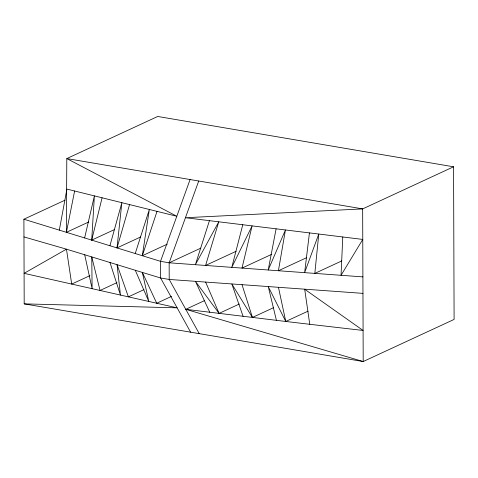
<?xml version="1.0" encoding="UTF-8"?>
<svg xmlns="http://www.w3.org/2000/svg" width="478" height="478" viewBox="0 0 478 478"><rect width="100%" height="100%" fill="white"/><g stroke="black" fill="none" stroke-linecap="round" stroke-linejoin="round"><path stroke-width="0.72" d="M88.741 221.977L66.406 232.326L66.806 158.571L157.71 116.465L453.568 166.792L454.1 319.429L363.196 361.535L24.193 303.871L23.9 219.223L64.978 200.198M342.768 236.98L341.047 275.298L362.772 239.424L185.44 217.729L362.665 208.898L453.568 166.792M114.744 229.452L91.71 240.123L94.387 195.89L84.624 237.936M140.598 236.992L117.008 247.921L121.866 202.678L109.922 245.734M309.439 232.9L304.629 272.651L318.772 234.041L314.829 273.392L341.758 260.922M167.276 244.156L142.313 255.718L149.339 209.472L135.226 253.531M59.32 230.139L66.914 189.097L176.812 216.265L66.806 158.571L362.665 208.898L363.196 361.535L185.763 309.314L204.721 300.531M276.105 228.825L268.212 270.004L285.438 229.966L278.411 270.745L306.745 257.618M66.406 232.326L74.61 190.997M91.71 240.123L102.083 197.79M242.77 224.744L231.794 267.357L252.103 225.885L241.993 268.098L271.731 254.32M117.008 247.921L129.556 204.584M209.442 220.669L195.377 264.704L218.775 221.81L205.576 265.445L236.042 251.338M142.313 255.718L157.029 211.372M190.083 179.543L160.524 261.329L160.584 277.981L190.614 332.174M199.242 333.644L169.212 279.451L169.158 262.798L198.711 181.007M89.906 275.645L71.7 284.075L66.466 249.175L23.96 236.915M116.979 282.623L100.045 290.463L91.764 256.919L66.466 249.175L24.091 273.338L177.129 307.844L24.193 303.871M23.9 219.223L160.524 261.329L169.158 262.798L200.85 248.118M143.926 289.656L128.385 296.856L117.068 264.681L91.764 256.919L92.111 288.676L84.684 254.708M171.56 296.372L156.724 303.243L142.366 272.436L117.068 264.681L120.45 295.063L109.982 262.482M209.758 312.248L195.436 281.357L219.091 313.389L239.311 304.026M243.093 316.322L231.854 284.004L252.426 317.458L273.356 307.76M185.763 309.314L285.76 321.467L308.083 311.148M362.957 293.367L169.212 279.451L160.584 277.981L142.366 272.436L148.789 301.457L135.286 270.249M169.158 262.798L362.898 276.887M309.756 324.293L363.089 330.459L304.689 289.244L309.756 324.293L285.76 321.467L268.272 286.645L276.427 320.368M205.63 282.098L219.091 313.389M242.053 284.745L252.426 317.458M278.471 287.374L285.76 321.467"/></g></svg>
